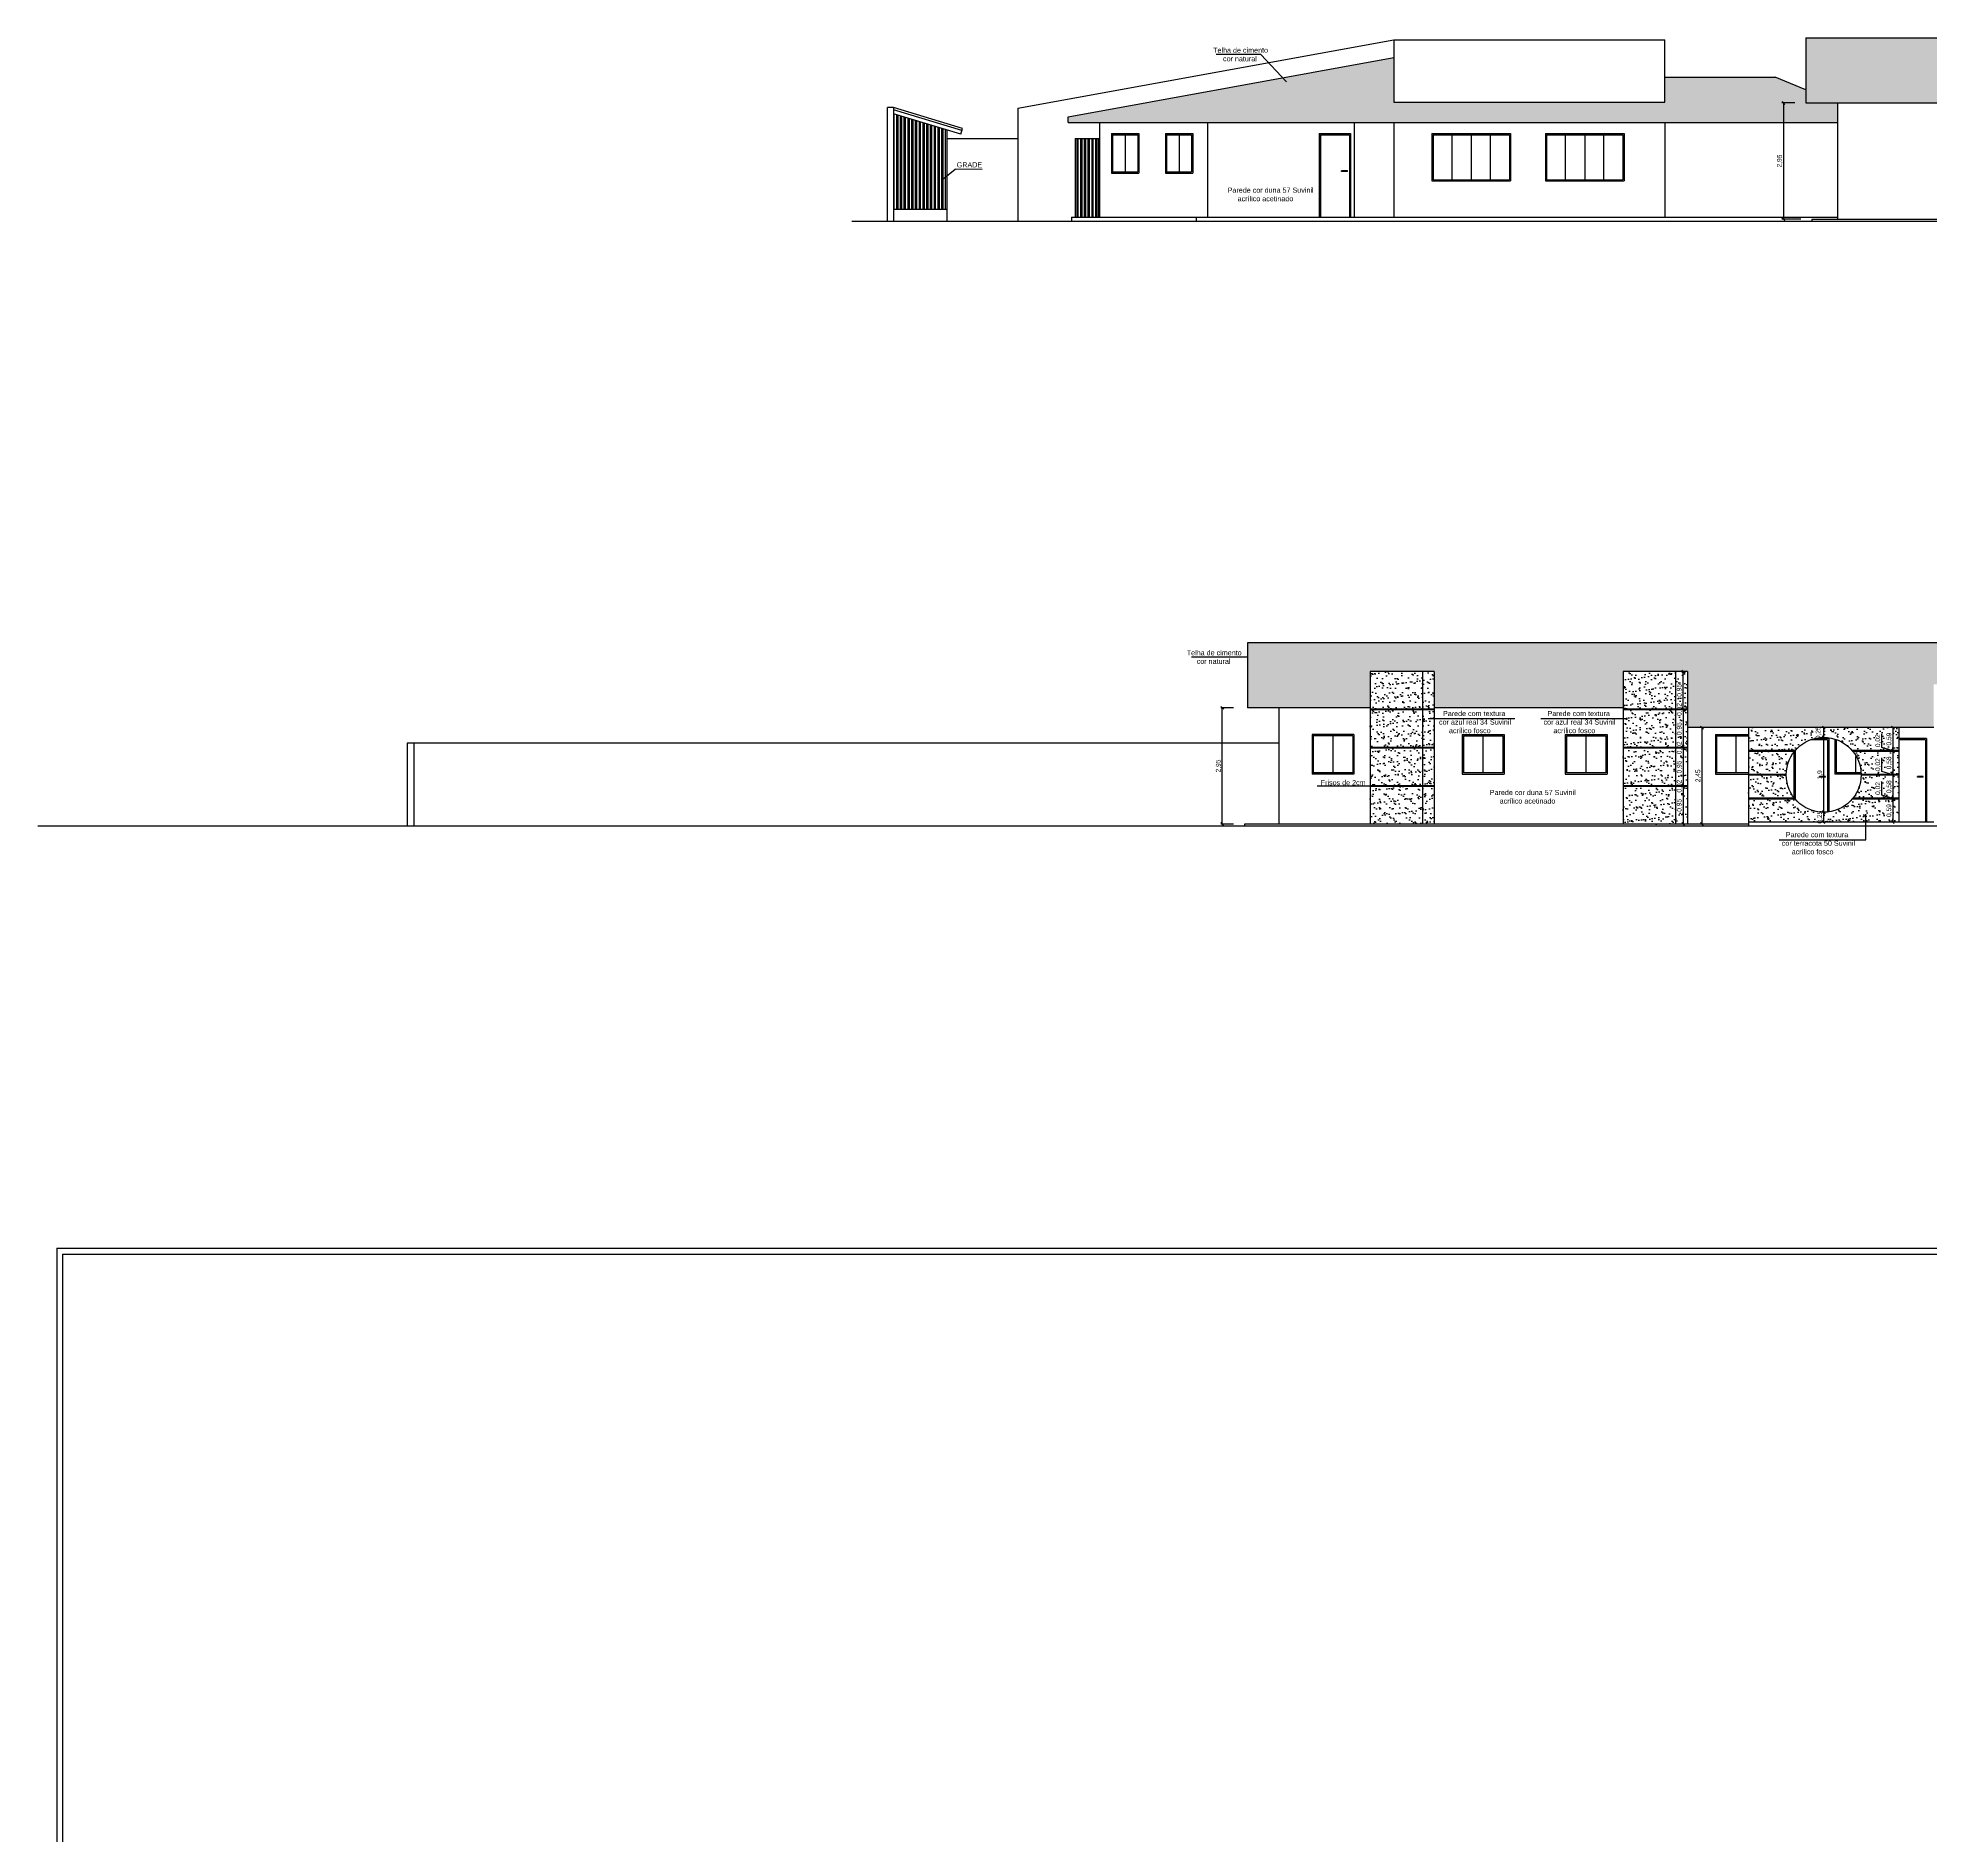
# Model space of a CAD drawing. Header units: millimetres. Extents: x 562 to 1062, y -27 to 300.
# Drawn here: x 777.01 to 825.03, y 254.88 to 300.49 of the extents above; entities that cross this region are included whole.
import ezdxf

# ---------------------------------------------------------------- set-up
doc = ezdxf.new("R2010")
doc.units = ezdxf.units.MM
doc.header["$LTSCALE"] = 0.04
doc.linetypes.add('ACAD_ISO03W100', pattern=[30, 12, -18])
for name, color, linetype in [('01', 1, 'Continuous'), ('02', 2, 'Continuous'), ('03', 3, 'Continuous'), ('05', 5, 'Continuous'), ('BAN', 11, 'Continuous'), ('TERRENO', 30, 'Continuous'), ('TRACEJADO', 7, 'ACAD_ISO03W100')]:
    doc.layers.add(name, color=color, linetype=linetype)
doc.styles.get("Standard").update_dxf_attribs({"font": 'arial.ttf'})
doc.dimstyles.new('ISO-25', dxfattribs={"dimscale": 0.03, "dimtxt": 4, "dimasz": 2.5, "dimexe": 1.25, "dimexo": 0.625, "dimtad": 1, "dimtxsty": 'Standard', "dimblk": 'OBLIQUE', "dimcen": 2.5, "dimadec": 3, "dimazin": 0, "dimtfac": 1, "dimtmove": 0, "dimatfit": 3, "dimldrblk": 'OBLIQUE', "dimfxl": 1, "dimarcsym": 0})
pattern_1 = [(37.5, (-116.701, 61.93764), (-0.008000156, 0.24470662), [0, -0.19304, 0, -0.2159, 0, -0.206375]), (7.5, (-116.701, 61.93764), (0.22476164, 0.35841255), [0, -0.10414, 0, -0.17399, 0, -0.066675]), (327.5, (-116.85722, 61.93764), (0.395496185, 0.00071859), [0, -0.0635, 0, -0.2286, 0, -0.29845]), (317.5, (-116.85722, 61.93764), (0.38177823, 0.11146466), [0, -0.03175, 0, -0.14986, 0, -0.17145])]
pattern_2 = [(125.2176, (-207.423276, 68.388973), (2.10000034906, -2.99999974996), [0.0624261, -6.1801698]), (160.71, (-207.459276, 68.439973), (5.10000155527, -1.7999959482), [0.0635688, -6.2933172]), (199.29, (-207.519276, 68.460973), (-5.10000155527, -1.7999959482), [0.0635688, -6.2933172]), (234.7824, (-207.579276, 68.439973), (-2.10000034906, -2.99999974996), [0.0624261, -6.1801698]), (270, (-207.61528, 68.38897), (0.3, -0.3), [0.03, -0.27]), (90, (-207.42328, 68.35897), (-0.3, 0.3), [0.03, -0.27]), (0, (-207.42328, 68.38297), (0.3, 0.3), [0.024, -0.276]), (0, (-207.42328, 68.35897), (0.3, 0.3), [0.024, -0.276]), (125.5377, (-207.399276, 68.397973), (-0.9000004721, 1.1999994744), [0.077421, -2.5032768]), (162.2553, (-207.444276, 68.460973), (-6.59999886937, 2.10000322881), [0.0787464, -7.7958963]), (197.7447, (-207.519276, 68.484973), (6.59999886937, 2.10000322881), [0.0787464, -7.7958963]), (234.4623, (-207.594276, 68.460973), (0.9000004721, 1.1999994744), [0.077421, -2.5032768]), (270, (-207.63928, 68.39797), (0.3, -0.3), [0.015, -0.285]), (90, (-207.39928, 68.38297), (-0.3, 0.3), [0.015, -0.285]), (0, (-207.69928, 68.38297), (0.3, 0.3), [0.06, -0.24]), (0, (-207.69928, 68.35897), (0.3, 0.3), [0.084, -0.216]), (84.8056, (-207.639276, 68.394973), (-0.2999985674, -3.000000201), [0.2650887, -3.0485196]), (95.1944, (-207.399276, 68.394973), (-0.2999985674, 3.000000201), [0.2650887, -3.0485196])]

# ---------------------------------------------------------------- blocks, each defined once
blk = doc.blocks.new('_Oblique')
at = {"layer": 'TRACEJADO', "color": 0, "lineweight": -2}
blk.add_line((-0.5, -0.5), (0.5, 0.5), dxfattribs=at)
blk = doc.blocks.new('*D497')
at = {"layer": 'BAN', "color": 0}
for p, q in [((819.216, 282.987), (819.197, 282.987)), ((819.235, 282.987), (819.235, 280.537)), ((819.216, 280.537), (819.197, 280.537))]:
    blk.add_line(p, q, dxfattribs=at)
at = {"layer": 'Defpoints', "color": 0}
for p in [(819.235, 282.987), (819.235, 280.537), (819.235, 280.537)]:
    blk.add_point(p, dxfattribs=at)
at = {"layer": 'BAN', "color": 0, "xscale": 0.075, "yscale": 0.075, "zscale": 0.075}
for p, rotation in [((819.235, 282.987), 90), ((819.235, 280.537), 270)]:
    blk.add_blockref('_Oblique', p, dxfattribs=dict(at, rotation=rotation))
at = {"layer": 'BAN', "color": 0, "insert": (819.144, 281.762), "char_height": 0.12, "attachment_point": 5, "rotation": 90}
blk.add_mtext('2,45', dxfattribs=at)
blk = doc.blocks.new('*D498')
at = {"layer": 'BAN', "color": 0, "lineweight": -2}
for p, q in [((822.308, 282.737), (822.289, 282.737)), ((822.327, 280.837), (822.327, 282.737)), ((822.344, 280.837), (822.364, 280.837))]:
    blk.add_line(p, q, dxfattribs=at)
at = {"layer": 'Defpoints', "color": 0}
for p in [(822.327, 282.737), (822.327, 282.737), (822.325, 280.837)]:
    blk.add_point(p, dxfattribs=at)
at = {"layer": 'BAN', "color": 0, "lineweight": -2, "xscale": 0.075, "yscale": 0.075, "zscale": 0.075}
for p, rotation in [((822.327, 282.737), 90), ((822.327, 280.837), 270)]:
    blk.add_blockref('_Oblique', p, dxfattribs=dict(at, rotation=rotation))
at = {"layer": 'BAN', "color": 0, "insert": (822.236, 281.787), "char_height": 0.12, "attachment_point": 5, "rotation": 90}
blk.add_mtext('1,9', dxfattribs=at)
blk = doc.blocks.new('*D499')
at = {"layer": 'BAN', "color": 0}
for p, q in [((824.063, 281.777), (824.044, 281.777)), ((824.082, 281.777), (824.082, 281.192)), ((824.063, 281.192), (824.044, 281.192))]:
    blk.add_line(p, q, dxfattribs=at)
at = {"layer": 'Defpoints', "color": 0}
for p in [(824.082, 281.777), (824.082, 281.192), (824.082, 281.192)]:
    blk.add_point(p, dxfattribs=at)
at = {"layer": 'BAN', "color": 0, "xscale": 0.075, "yscale": 0.075, "zscale": 0.075}
for p, rotation in [((824.082, 281.777), 90), ((824.082, 281.192), 270)]:
    blk.add_blockref('_Oblique', p, dxfattribs=dict(at, rotation=rotation))
at = {"layer": 'BAN', "color": 0, "insert": (823.991, 281.485), "char_height": 0.12, "attachment_point": 5, "rotation": 90}
blk.add_mtext('0,58', dxfattribs=at)
blk = doc.blocks.new('*D500')
at = {"layer": 'BAN', "color": 0}
for p, q in [((823.8, 281.267), (823.8, 281.615)), ((824.082, 281.182), (823.8, 281.267)), ((824.063, 281.192), (824.044, 281.192)), ((824.063, 281.172), (824.044, 281.172)), ((824.082, 281.192), (824.082, 281.267)), ((824.082, 281.192), (824.082, 281.172)), ((824.082, 281.192), (824.082, 281.172)), ((824.082, 281.172), (824.082, 281.097))]:
    blk.add_line(p, q, dxfattribs=at)
at = {"layer": 'Defpoints', "color": 0}
for p in [(824.082, 281.192), (824.082, 281.172), (824.082, 281.172)]:
    blk.add_point(p, dxfattribs=at)
at = {"layer": 'BAN', "color": 0, "xscale": 0.075, "yscale": 0.075, "zscale": 0.075}
for p, rotation in [((824.082, 281.192), 270), ((824.082, 281.172), 90)]:
    blk.add_blockref('_Oblique', p, dxfattribs=dict(at, rotation=rotation))
at = {"layer": 'BAN', "color": 0, "insert": (823.709, 281.441), "char_height": 0.12, "attachment_point": 5, "rotation": 90}
blk.add_mtext('0,02', dxfattribs=at)
blk = doc.blocks.new('*D501')
at = {"layer": 'BAN', "color": 0}
for p, q in [((818.743, 281.49), (818.724, 281.49)), ((818.762, 281.49), (818.762, 280.537)), ((818.743, 280.537), (818.724, 280.537))]:
    blk.add_line(p, q, dxfattribs=at)
at = {"layer": 'Defpoints', "color": 0}
for p in [(818.762, 281.49), (818.762, 280.537), (818.762, 280.537)]:
    blk.add_point(p, dxfattribs=at)
at = {"layer": 'BAN', "color": 0, "xscale": 0.075, "yscale": 0.075, "zscale": 0.075}
for p, rotation in [((818.762, 281.49), 90), ((818.762, 280.537), 270)]:
    blk.add_blockref('_Oblique', p, dxfattribs=dict(at, rotation=rotation))
at = {"layer": 'BAN', "color": 0, "insert": (818.671, 281.013), "char_height": 0.12, "attachment_point": 5, "rotation": 90}
blk.add_mtext('0,95', dxfattribs=at)
blk = doc.blocks.new('*D502')
at = {"layer": 'BAN', "color": 0}
for p, q in [((807.351, 283.487), (807.027, 283.487)), ((807.065, 280.537), (807.065, 283.487)), ((807.351, 280.537), (807.027, 280.537))]:
    blk.add_line(p, q, dxfattribs=at)
at = {"layer": 'Defpoints', "color": 0}
for p in [(807.065, 283.487), (807.37, 283.487), (807.37, 280.537)]:
    blk.add_point(p, dxfattribs=at)
at = {"layer": 'BAN', "color": 0, "xscale": 0.075, "yscale": 0.075, "zscale": 0.075}
for p, rotation in [((807.065, 283.487), 90), ((807.065, 280.537), 270)]:
    blk.add_blockref('_Oblique', p, dxfattribs=dict(at, rotation=rotation))
at = {"layer": 'BAN', "color": 0, "insert": (806.974, 282.012), "char_height": 0.12, "attachment_point": 5, "rotation": 90}
blk.add_mtext('2,95', dxfattribs=at)
blk = doc.blocks.new('*D503')
at = {"layer": 'BAN', "color": 0}
for p, q in [((822.302, 280.837), (822.363, 280.837)), ((822.31, 280.587), (822.363, 280.587)), ((822.325, 280.837), (822.325, 280.587))]:
    blk.add_line(p, q, dxfattribs=at)
at = {"layer": 'Defpoints', "color": 0}
for p in [(822.283, 280.837), (822.292, 280.587), (822.325, 280.587)]:
    blk.add_point(p, dxfattribs=at)
at = {"layer": 'BAN', "color": 0, "xscale": 0.075, "yscale": 0.075, "zscale": 0.075}
for p, rotation in [((822.325, 280.837), 90), ((822.325, 280.587), 270)]:
    blk.add_blockref('_Oblique', p, dxfattribs=dict(at, rotation=rotation))
at = {"layer": 'BAN', "color": 0, "insert": (822.234, 280.712), "char_height": 0.12, "attachment_point": 5, "rotation": 90}
blk.add_mtext('0,25', dxfattribs=at)
blk = doc.blocks.new('*D504')
at = {"layer": 'BAN', "color": 0}
for p, q in [((824.063, 281.172), (824.044, 281.172)), ((824.082, 281.172), (824.082, 280.587)), ((824.063, 280.587), (824.044, 280.587))]:
    blk.add_line(p, q, dxfattribs=at)
at = {"layer": 'Defpoints', "color": 0}
for p in [(824.082, 281.172), (824.082, 280.587), (824.082, 280.587)]:
    blk.add_point(p, dxfattribs=at)
at = {"layer": 'BAN', "color": 0, "xscale": 0.075, "yscale": 0.075, "zscale": 0.075}
for p, rotation in [((824.082, 281.172), 90), ((824.082, 280.587), 270)]:
    blk.add_blockref('_Oblique', p, dxfattribs=dict(at, rotation=rotation))
at = {"layer": 'BAN', "color": 0, "insert": (823.991, 280.88), "char_height": 0.12, "attachment_point": 5, "rotation": 90}
blk.add_mtext('0,59', dxfattribs=at)
blk = doc.blocks.new('*D505')
at = {"layer": 'BAN', "color": 0}
for p, q in [((822.308, 282.987), (822.289, 282.987)), ((822.327, 282.737), (822.327, 282.987)), ((822.308, 282.737), (822.289, 282.737))]:
    blk.add_line(p, q, dxfattribs=at)
at = {"layer": 'Defpoints', "color": 0}
for p in [(822.327, 282.987), (822.327, 282.987), (822.327, 282.737)]:
    blk.add_point(p, dxfattribs=at)
at = {"layer": 'BAN', "color": 0, "xscale": 0.075, "yscale": 0.075, "zscale": 0.075}
for p, rotation in [((822.327, 282.987), 90), ((822.327, 282.737), 270)]:
    blk.add_blockref('_Oblique', p, dxfattribs=dict(at, rotation=rotation))
at = {"layer": 'BAN', "color": 0, "insert": (822.194, 282.854), "char_height": 0.12, "attachment_point": 5, "rotation": 90}
blk.add_mtext('0,25', dxfattribs=at)
blk = doc.blocks.new('*D506')
at = {"layer": 'BAN', "color": 0}
for p, q in [((818.743, 283.435), (818.724, 283.435)), ((818.762, 283.435), (818.762, 282.482)), ((818.743, 282.482), (818.724, 282.482))]:
    blk.add_line(p, q, dxfattribs=at)
at = {"layer": 'Defpoints', "color": 0}
for p in [(818.762, 283.435), (818.762, 282.482), (818.762, 282.482)]:
    blk.add_point(p, dxfattribs=at)
at = {"layer": 'BAN', "color": 0, "xscale": 0.075, "yscale": 0.075, "zscale": 0.075}
for p, rotation in [((818.762, 283.435), 90), ((818.762, 282.482), 270)]:
    blk.add_blockref('_Oblique', p, dxfattribs=dict(at, rotation=rotation))
at = {"layer": 'BAN', "color": 0, "insert": (818.671, 282.958), "char_height": 0.12, "attachment_point": 5, "rotation": 90}
blk.add_mtext('0,95', dxfattribs=at)
blk = doc.blocks.new('*D507')
at = {"layer": 'BAN', "color": 0, "lineweight": -2}
for p, q in [((818.743, 283.435), (818.724, 283.435)), ((818.762, 283.455), (818.762, 283.53)), ((818.762, 283.435), (818.762, 283.455)), ((818.762, 283.435), (818.762, 283.36)), ((818.781, 283.455), (818.799, 283.455))]:
    blk.add_line(p, q, dxfattribs=at)
at = {"layer": 'Defpoints', "color": 0}
for p in [(818.762, 283.455), (818.762, 283.455), (818.762, 283.435)]:
    blk.add_point(p, dxfattribs=at)
at = {"layer": 'BAN', "color": 0, "lineweight": -2, "xscale": 0.075, "yscale": 0.075, "zscale": 0.075}
for p, rotation in [((818.762, 283.455), 270), ((818.762, 283.435), 90)]:
    blk.add_blockref('_Oblique', p, dxfattribs=dict(at, rotation=rotation))
at = {"layer": 'BAN', "color": 0, "insert": (818.671, 283.445), "char_height": 0.12, "attachment_point": 5, "rotation": 90}
blk.add_mtext('0,02', dxfattribs=at)
blk = doc.blocks.new('*D508')
at = {"layer": 'BAN', "color": 0}
for p, q in [((818.743, 284.407), (818.724, 284.407)), ((818.762, 283.455), (818.762, 284.407)), ((818.743, 283.455), (818.724, 283.455))]:
    blk.add_line(p, q, dxfattribs=at)
at = {"layer": 'Defpoints', "color": 0}
for p in [(818.762, 284.407), (818.762, 284.407), (818.762, 283.455)]:
    blk.add_point(p, dxfattribs=at)
at = {"layer": 'BAN', "color": 0, "xscale": 0.075, "yscale": 0.075, "zscale": 0.075}
for p, rotation in [((818.762, 284.407), 90), ((818.762, 283.455), 270)]:
    blk.add_blockref('_Oblique', p, dxfattribs=dict(at, rotation=rotation))
at = {"layer": 'BAN', "color": 0, "insert": (818.671, 283.931), "char_height": 0.12, "attachment_point": 5, "rotation": 90}
blk.add_mtext('0,95', dxfattribs=at)
blk = doc.blocks.new('*D509')
at = {"layer": 'BAN', "color": 0, "lineweight": -2}
for p, q in [((818.743, 282.462), (818.724, 282.462)), ((818.762, 282.482), (818.762, 282.557)), ((818.762, 282.482), (818.762, 282.462)), ((818.762, 282.462), (818.762, 282.387)), ((818.781, 282.482), (818.799, 282.482))]:
    blk.add_line(p, q, dxfattribs=at)
at = {"layer": 'Defpoints', "color": 0}
for p in [(818.762, 282.482), (818.762, 282.462), (818.762, 282.462)]:
    blk.add_point(p, dxfattribs=at)
at = {"layer": 'BAN', "color": 0, "lineweight": -2, "xscale": 0.075, "yscale": 0.075, "zscale": 0.075}
for p, rotation in [((818.762, 282.482), 270), ((818.762, 282.462), 90)]:
    blk.add_blockref('_Oblique', p, dxfattribs=dict(at, rotation=rotation))
at = {"layer": 'BAN', "color": 0, "insert": (818.671, 282.472), "char_height": 0.12, "attachment_point": 5, "rotation": 90}
blk.add_mtext('0,02', dxfattribs=at)
blk = doc.blocks.new('*D510')
at = {"layer": 'BAN', "color": 0}
for p, q in [((818.743, 282.462), (818.724, 282.462)), ((818.762, 282.462), (818.762, 281.51)), ((818.743, 281.51), (818.724, 281.51))]:
    blk.add_line(p, q, dxfattribs=at)
at = {"layer": 'Defpoints', "color": 0}
for p in [(818.762, 282.462), (818.762, 281.51), (818.762, 281.51)]:
    blk.add_point(p, dxfattribs=at)
at = {"layer": 'BAN', "color": 0, "xscale": 0.075, "yscale": 0.075, "zscale": 0.075}
for p, rotation in [((818.762, 282.462), 90), ((818.762, 281.51), 270)]:
    blk.add_blockref('_Oblique', p, dxfattribs=dict(at, rotation=rotation))
at = {"layer": 'BAN', "color": 0, "insert": (818.671, 281.986), "char_height": 0.12, "attachment_point": 5, "rotation": 90}
blk.add_mtext('0,95', dxfattribs=at)
blk = doc.blocks.new('*D511')
at = {"layer": 'BAN', "color": 0}
for p, q in [((818.743, 281.51), (818.724, 281.51)), ((818.743, 281.49), (818.724, 281.49)), ((818.762, 281.51), (818.762, 281.585)), ((818.762, 281.51), (818.762, 281.49)), ((818.762, 281.49), (818.762, 281.415))]:
    blk.add_line(p, q, dxfattribs=at)
at = {"layer": 'Defpoints', "color": 0}
for p in [(818.762, 281.51), (818.762, 281.49), (818.762, 281.49)]:
    blk.add_point(p, dxfattribs=at)
at = {"layer": 'BAN', "color": 0, "xscale": 0.075, "yscale": 0.075, "zscale": 0.075}
for p, rotation in [((818.762, 281.51), 270), ((818.762, 281.49), 90)]:
    blk.add_blockref('_Oblique', p, dxfattribs=dict(at, rotation=rotation))
at = {"layer": 'BAN', "color": 0, "insert": (818.671, 281.5), "char_height": 0.12, "attachment_point": 5, "rotation": 90}
blk.add_mtext('0,02', dxfattribs=at)
blk = doc.blocks.new('*D512')
at = {"layer": 'BAN', "color": 0, "lineweight": -2}
for p, q in [((824.063, 282.987), (824.044, 282.987)), ((824.082, 282.987), (824.082, 282.402)), ((824.063, 282.402), (824.044, 282.402))]:
    blk.add_line(p, q, dxfattribs=at)
at = {"layer": 'Defpoints', "color": 0}
for p in [(824.082, 282.987), (824.082, 282.402), (824.082, 282.402)]:
    blk.add_point(p, dxfattribs=at)
at = {"layer": 'BAN', "color": 0, "lineweight": -2, "xscale": 0.075, "yscale": 0.075, "zscale": 0.075}
for p, rotation in [((824.082, 282.987), 90), ((824.082, 282.402), 270)]:
    blk.add_blockref('_Oblique', p, dxfattribs=dict(at, rotation=rotation))
at = {"layer": 'BAN', "color": 0, "insert": (823.991, 282.695), "char_height": 0.12, "attachment_point": 5, "rotation": 90}
blk.add_mtext('0,59', dxfattribs=at)
blk = doc.blocks.new('*D513')
at = {"layer": 'BAN', "color": 0}
for p, q in [((823.8, 282.477), (823.8, 282.825)), ((824.082, 282.392), (823.8, 282.477)), ((824.063, 282.402), (824.044, 282.402)), ((824.063, 282.382), (824.044, 282.382)), ((824.082, 282.402), (824.082, 282.477)), ((824.082, 282.402), (824.082, 282.382)), ((824.082, 282.402), (824.082, 282.382)), ((824.082, 282.382), (824.082, 282.307))]:
    blk.add_line(p, q, dxfattribs=at)
at = {"layer": 'Defpoints', "color": 0}
for p in [(824.082, 282.402), (824.082, 282.382), (824.082, 282.382)]:
    blk.add_point(p, dxfattribs=at)
at = {"layer": 'BAN', "color": 0, "xscale": 0.075, "yscale": 0.075, "zscale": 0.075}
for p, rotation in [((824.082, 282.402), 270), ((824.082, 282.382), 90)]:
    blk.add_blockref('_Oblique', p, dxfattribs=dict(at, rotation=rotation))
at = {"layer": 'BAN', "color": 0, "insert": (823.709, 282.651), "char_height": 0.12, "attachment_point": 5, "rotation": 90}
blk.add_mtext('0,02', dxfattribs=at)
blk = doc.blocks.new('*D514')
at = {"layer": 'BAN', "color": 0}
for p, q in [((824.212, 282.382), (824.044, 282.382)), ((824.082, 282.382), (824.082, 281.797)), ((824.063, 281.797), (824.044, 281.797))]:
    blk.add_line(p, q, dxfattribs=at)
at = {"layer": 'Defpoints', "color": 0}
for p in [(824.231, 282.382), (824.082, 281.797), (824.082, 281.797)]:
    blk.add_point(p, dxfattribs=at)
at = {"layer": 'BAN', "color": 0, "xscale": 0.075, "yscale": 0.075, "zscale": 0.075}
for p, rotation in [((824.082, 282.382), 90), ((824.082, 281.797), 270)]:
    blk.add_blockref('_Oblique', p, dxfattribs=dict(at, rotation=rotation))
at = {"layer": 'BAN', "color": 0, "insert": (823.991, 282.09), "char_height": 0.12, "attachment_point": 5, "rotation": 90}
blk.add_mtext('0,58', dxfattribs=at)
blk = doc.blocks.new('*D515')
at = {"layer": 'BAN', "color": 0}
for p, q in [((823.8, 281.872), (823.8, 282.22)), ((824.082, 281.787), (823.8, 281.872)), ((824.082, 281.797), (824.082, 281.872)), ((824.063, 281.797), (824.044, 281.797)), ((824.063, 281.777), (824.044, 281.777)), ((824.082, 281.797), (824.082, 281.777)), ((824.082, 281.797), (824.082, 281.777)), ((824.082, 281.777), (824.082, 281.702))]:
    blk.add_line(p, q, dxfattribs=at)
at = {"layer": 'Defpoints', "color": 0}
for p in [(824.082, 281.797), (824.082, 281.777), (824.082, 281.777)]:
    blk.add_point(p, dxfattribs=at)
at = {"layer": 'BAN', "color": 0, "xscale": 0.075, "yscale": 0.075, "zscale": 0.075}
for p, rotation in [((824.082, 281.797), 270), ((824.082, 281.777), 90)]:
    blk.add_blockref('_Oblique', p, dxfattribs=dict(at, rotation=rotation))
at = {"layer": 'BAN', "color": 0, "insert": (823.709, 282.046), "char_height": 0.12, "attachment_point": 5, "rotation": 90}
blk.add_mtext('0,02', dxfattribs=at)
blk = doc.blocks.new('*D516')
at = {"layer": 'BAN', "color": 0}
for p, q in [((821.595, 298.836), (821.267, 298.836)), ((821.304, 298.836), (821.304, 295.886)), ((821.745, 295.886), (821.267, 295.886))]:
    blk.add_line(p, q, dxfattribs=at)
at = {"layer": 'Defpoints', "color": 0}
for p in [(821.614, 298.836), (821.304, 295.886), (821.764, 295.886)]:
    blk.add_point(p, dxfattribs=at)
at = {"layer": 'BAN', "color": 0, "xscale": 0.075, "yscale": 0.075, "zscale": 0.075}
for p, rotation in [((821.304, 298.836), 90), ((821.304, 295.886), 270)]:
    blk.add_blockref('_Oblique', p, dxfattribs=dict(at, rotation=rotation))
at = {"layer": 'BAN', "color": 0, "insert": (821.213, 297.361), "char_height": 0.12, "attachment_point": 5, "rotation": 90}
blk.add_mtext('2,95', dxfattribs=at)

msp = doc.modelspace()

# ---------------------------------------------------------------- hatches: boundary and pattern name
at = {"layer": '01'}
h = msp.add_hatch(dxfattribs=at)
h.set_pattern_fill('TELHA2', color=256, scale=0.3, style=0)
h.set_pattern_definition(pattern_2)
h.paths.add_polyline_path([(811.418, 298.856), (811.418, 299.986), (803.152, 298.486), (803.152, 298.336), (822.673, 298.336), (822.673, 298.836), (821.873, 298.836), (821.873, 299.17), (821.093, 299.486), (818.293, 299.486), (818.293, 298.856)])
h = msp.add_hatch(dxfattribs=at)
h.set_pattern_fill('ANSI32', color=256, scale=0.01, angle=45, style=0)
h.set_pattern_definition([(90, (-207.69928, 81.30699), (-0.09525, 7e-18), []), (90, (-207.66753, 81.33874), (-0.09525, 7e-18), [])])
h.paths.add_polyline_path([(798.723, 296.136), (800.073, 296.136), (800.073, 298.151), (798.723, 298.56)])
h = msp.add_hatch(dxfattribs=at)
h.set_pattern_fill('ANSI32', color=256, scale=0.01, angle=45, style=0)
h.set_pattern_definition([(90, (-207.69928, 48.46098), (-0.09525, 7e-18), []), (90, (-207.66753, 48.49273), (-0.09525, 7e-18), [])])
h.paths.add_polyline_path([(803.926, 297.936), (803.33, 297.936), (803.33, 295.936), (803.926, 295.936)])
h = msp.add_hatch(dxfattribs=at)
h.set_pattern_fill('TELHA2', color=256, scale=0.3, style=0)
h.set_pattern_definition([(125.2176, (-116.425008, 61.96764), (2.10000034906, -2.99999974996), [0.0624261, -6.1801698]), (160.71, (-116.461008, 62.01864), (5.10000155527, -1.7999959482), [0.0635688, -6.2933172]), (199.29, (-116.521008, 62.03964), (-5.10000155527, -1.7999959482), [0.0635688, -6.2933172]), (234.7824, (-116.581008, 62.01864), (-2.10000034906, -2.99999974996), [0.0624261, -6.1801698]), (270, (-116.617, 61.96764), (0.3, -0.3), [0.03, -0.27]), (90, (-116.425, 61.93764), (-0.3, 0.3), [0.03, -0.27]), (0, (-116.425, 61.96164), (0.3, 0.3), [0.024, -0.276]), (0, (-116.425, 61.93764), (0.3, 0.3), [0.024, -0.276]), (125.5377, (-116.401008, 61.97664), (-0.900000472, 1.1999994744), [0.077421, -2.5032768]), (162.2553, (-116.446008, 62.03964), (-6.59999886937, 2.10000322881), [0.0787464, -7.7958963]), (197.7447, (-116.521008, 62.06364), (6.59999886937, 2.10000322881), [0.0787464, -7.7958963]), (234.4623, (-116.596008, 62.03964), (0.900000472, 1.1999994744), [0.077421, -2.5032768]), (270, (-116.641, 61.97664), (0.3, -0.3), [0.015, -0.285]), (90, (-116.401, 61.96164), (-0.3, 0.3), [0.015, -0.285]), (0, (-116.701, 61.96164), (0.3, 0.3), [0.06, -0.24]), (0, (-116.701, 61.93764), (0.3, 0.3), [0.084, -0.216]), (84.8056, (-116.641008, 61.97364), (-0.2999985674, -3.000000201), [0.2650887, -3.0485196]), (95.1944, (-116.401008, 61.97364), (-0.2999985674, 3.000000201), [0.2650887, -3.0485196])])
h.paths.add_polyline_path([(827.135, 285.087), (834.619, 285.087), (834.619, 285.137), (807.704, 285.137), (807.704, 283.487), (810.815, 283.487), (810.815, 284.407), (812.446, 284.407), (812.446, 283.487), (817.238, 283.487), (817.238, 284.407), (818.869, 284.407), (818.869, 282.987), (825.118, 282.987), (825.118, 284.087), (827.135, 284.087)])
h.paths.add_polyline_path([(822.092, 282.667), (822.092, 283.04), (822.296, 283.04), (822.296, 282.667)], flags=9)
h = msp.add_hatch(dxfattribs=at)
h.set_pattern_fill('AR-SAND', color=256, scale=0.005, style=0)
h.set_pattern_definition(pattern_1)
h.paths.add_polyline_path([(812.144, 284.407), (810.815, 284.407), (810.815, 283.455), (812.144, 283.455)])
h.paths.add_polyline_path([(812.446, 284.407), (812.144, 284.407), (812.144, 283.455), (812.446, 283.455)])
h.paths.add_polyline_path([(812.144, 283.435), (810.815, 283.435), (810.815, 282.482), (812.144, 282.482)])
h.paths.add_polyline_path([(812.446, 283.435), (812.144, 283.435), (812.144, 282.482), (812.446, 282.482)])
h.paths.add_polyline_path([(812.144, 282.462), (810.815, 282.462), (810.815, 281.51), (812.144, 281.51)])
h.paths.add_polyline_path([(812.446, 282.462), (812.144, 282.462), (812.144, 281.51), (812.446, 281.51)])
h.paths.add_polyline_path([(812.144, 281.49), (810.815, 281.49), (810.815, 280.537), (812.144, 280.537)])
h.paths.add_polyline_path([(812.446, 281.49), (812.144, 281.49), (812.144, 280.537), (812.446, 280.537)])
h = msp.add_hatch(dxfattribs=at)
h.set_pattern_fill('AR-SAND', color=256, scale=0.005, style=0)
h.set_pattern_definition(pattern_1)
h.paths.add_polyline_path([(818.567, 284.407), (817.238, 284.407), (817.238, 283.455), (818.567, 283.455)])
h.paths.add_polyline_path([(818.869, 284.407), (818.567, 284.407), (818.567, 283.455), (818.869, 283.455)])
h.paths.add_polyline_path([(818.567, 283.435), (817.238, 283.435), (817.238, 282.482), (818.567, 282.482)])
h.paths.add_polyline_path([(818.869, 283.435), (818.567, 283.435), (818.567, 282.482), (818.869, 282.482)])
h.paths.add_polyline_path([(818.567, 282.462), (817.238, 282.462), (817.238, 281.51), (818.567, 281.51)])
h.paths.add_polyline_path([(818.869, 282.462), (818.567, 282.462), (818.567, 281.51), (818.869, 281.51)])
h.paths.add_polyline_path([(818.567, 281.49), (817.238, 281.49), (817.238, 280.537), (818.567, 280.537)])
h.paths.add_polyline_path([(818.869, 281.49), (818.567, 281.49), (818.567, 280.537), (818.869, 280.537)])
h.paths.add_polyline_path([(818.569, 283.259), (818.569, 283.63), (818.773, 283.63), (818.773, 283.259)], flags=9)
h.paths.add_polyline_path([(818.569, 283.745), (818.569, 284.117), (818.773, 284.117), (818.773, 283.745)], flags=24)
h.paths.add_polyline_path([(818.569, 282.772), (818.569, 283.145), (818.773, 283.145), (818.773, 282.772)], flags=24)
h.paths.add_polyline_path([(818.569, 282.287), (818.569, 282.657), (818.773, 282.657), (818.773, 282.287)], flags=9)
h.paths.add_polyline_path([(818.569, 281.8), (818.569, 282.172), (818.773, 282.172), (818.773, 281.8)], flags=24)
h.paths.add_polyline_path([(818.569, 281.314), (818.569, 281.685), (818.773, 281.685), (818.773, 281.314)], flags=9)
h.paths.add_polyline_path([(818.569, 280.827), (818.569, 281.2), (818.773, 281.2), (818.773, 280.827)], flags=24)
at = {"layer": '02'}
h = msp.add_hatch(dxfattribs=at)
h.set_pattern_fill('AR-SAND', color=256, scale=0.005, style=0)
h.set_pattern_definition(pattern_1)
h.paths.add_polyline_path([(821.602, 282.402, -0.462663), (823.05, 282.402), (824.231, 282.402), (824.231, 282.987), (820.421, 282.987), (820.421, 282.402)])
h.paths.add_polyline_path([(820.421, 282.382), (820.421, 281.797), (821.376, 281.797, -0.168131), (821.585, 282.382)])
h.paths.add_polyline_path([(821.585, 281.192, -0.168131), (821.376, 281.777), (820.421, 281.777), (820.421, 281.192)])
h.paths.add_polyline_path([(824.231, 280.587), (824.231, 281.172), (823.05, 281.172, -0.462663), (821.602, 281.172), (820.421, 281.172), (820.421, 280.587)])
h.paths.add_polyline_path([(824.231, 281.192), (824.231, 281.777), (823.276, 281.777, -0.168131), (823.067, 281.192)])
h.paths.add_polyline_path([(823.276, 281.797), (824.231, 281.797), (824.231, 282.382), (823.067, 282.382, -0.168131)])
h.paths.add_polyline_path([(822.092, 282.667), (822.092, 283.04), (822.296, 283.04), (822.296, 282.667)], flags=9)
h.paths.add_polyline_path([(823.889, 282.509), (823.889, 282.881), (824.093, 282.881), (824.093, 282.509)], flags=24)
h.paths.add_polyline_path([(823.607, 282.465), (823.607, 282.836), (823.811, 282.836), (823.811, 282.465)], flags=24)
h.paths.add_polyline_path([(822.132, 280.525), (822.132, 280.898), (822.337, 280.898), (822.337, 280.525)], flags=9)
h.paths.add_polyline_path([(823.889, 280.694), (823.889, 281.066), (824.093, 281.066), (824.093, 280.694)], flags=24)
h.paths.add_polyline_path([(823.889, 281.299), (823.889, 281.671), (824.093, 281.671), (824.093, 281.299)], flags=24)
h.paths.add_polyline_path([(823.607, 281.255), (823.607, 281.626), (823.811, 281.626), (823.811, 281.255)], flags=24)
h.paths.add_polyline_path([(823.889, 281.904), (823.889, 282.276), (824.093, 282.276), (824.093, 281.904)], flags=24)
h.paths.add_polyline_path([(823.607, 281.86), (823.607, 282.231), (823.811, 282.231), (823.811, 281.86)], flags=24)
at = {"layer": '03'}
h = msp.add_hatch(dxfattribs=at)
h.set_pattern_fill('TELHA2', color=256, scale=0.3, style=0)
h.set_pattern_definition(pattern_2)
h.paths.add_polyline_path([(840.123, 298.836), (840.123, 299.756), (841.623, 299.756), (841.623, 298.836), (847.373, 298.836), (847.373, 299.756), (848.873, 299.756), (848.873, 298.836), (852.623, 298.836), (852.623, 300.486), (821.873, 300.486), (821.873, 298.836), (832.873, 298.836), (832.873, 299.756), (834.373, 299.756), (834.373, 298.836)])

# ---------------------------------------------------------------- linework, layer by layer
at = {"layer": '01'}
for p, q in [((801.882, 298.706), (811.418, 300.436)), ((811.418, 300.436), (818.293, 300.436)), ((811.418, 300.436), (811.418, 298.856)), ((818.293, 298.856), (818.293, 300.436)), ((803.152, 298.486), (811.418, 299.986)), ((818.293, 299.486), (821.093, 299.486)), ((821.873, 299.17), (821.093, 299.486)), ((800.473, 298.186), (798.723, 298.716)), ((800.459, 298.139), (798.723, 298.664)), ((801.882, 298.706), (801.882, 295.836)), ((811.418, 298.856), (818.293, 298.856)), ((800.43, 298.043), (798.723, 298.56)), ((800.43, 298.043), (800.473, 298.186)), ((803.152, 298.336), (803.152, 298.486)), ((803.152, 298.336), (822.673, 298.336)), ((803.952, 298.336), (803.952, 295.936)), ((806.689, 298.336), (806.689, 295.956)), ((810.41, 298.336), (810.41, 295.956)), ((811.418, 298.336), (811.418, 295.956)), ((818.293, 298.336), (818.293, 295.956)), ((800.073, 298.151), (800.073, 295.836)), ((800.073, 297.936), (801.882, 297.936)), ((803.33, 297.936), (803.952, 297.936)), ((803.33, 297.936), (803.33, 295.936)), ((803.926, 297.936), (803.926, 295.936)), ((804.254, 298.056), (804.254, 297.056)), ((804.254, 298.056), (804.949, 298.056)), ((804.284, 298.026), (804.919, 298.026)), ((804.284, 298.026), (804.284, 297.086)), ((804.602, 298.026), (804.602, 297.086)), ((804.919, 298.026), (804.919, 297.086)), ((804.949, 298.056), (804.949, 297.056)), ((805.622, 298.056), (805.622, 297.056)), ((805.622, 298.056), (806.318, 298.056)), ((805.652, 298.026), (805.652, 297.086)), ((805.652, 298.026), (806.288, 298.026)), ((805.97, 298.026), (805.97, 297.086)), ((806.288, 298.026), (806.288, 297.086)), ((806.318, 298.056), (806.318, 297.056)), ((809.524, 298.056), (810.321, 298.056)), ((809.524, 298.056), (809.524, 295.956)), ((809.554, 298.026), (810.291, 298.026)), ((809.554, 298.026), (809.554, 295.956)), ((810.291, 298.026), (810.291, 295.956)), ((810.321, 298.056), (810.321, 295.956)), ((812.383, 298.056), (814.383, 298.056)), ((812.383, 298.056), (812.383, 296.856)), ((812.413, 298.026), (814.353, 298.026)), ((812.413, 298.026), (812.413, 296.886)), ((812.898, 296.886), (812.898, 298.026)), ((813.383, 298.026), (813.383, 296.886)), ((813.868, 296.886), (813.868, 298.026)), ((814.353, 298.026), (814.353, 296.886)), ((814.383, 298.056), (814.383, 296.856)), ((815.263, 298.056), (815.263, 296.856)), ((815.263, 298.056), (817.263, 298.056)), ((815.293, 298.026), (817.233, 298.026)), ((815.293, 298.026), (815.293, 296.886)), ((815.778, 296.886), (815.778, 298.026)), ((816.263, 298.026), (816.263, 296.886)), ((816.748, 296.886), (816.748, 298.026)), ((817.233, 298.026), (817.233, 296.886)), ((817.263, 298.056), (817.263, 296.856)), ((804.254, 297.056), (804.949, 297.056)), ((804.284, 297.086), (804.919, 297.086)), ((805.622, 297.056), (806.318, 297.056)), ((805.652, 297.086), (806.288, 297.086)), ((810.091, 297.096), (810.091, 297.111)), ((810.241, 297.111), (810.091, 297.111)), ((810.241, 297.096), (810.091, 297.096)), ((810.241, 297.096), (810.241, 297.111)), ((812.383, 296.856), (814.383, 296.856)), ((812.413, 296.886), (813.383, 296.886)), ((813.383, 296.886), (814.353, 296.886)), ((815.263, 296.856), (817.263, 296.856)), ((815.293, 296.886), (817.233, 296.886)), ((798.723, 296.136), (800.073, 296.136)), ((803.243, 295.936), (822.673, 295.936)), ((803.243, 295.936), (803.243, 295.836)), ((806.403, 295.936), (806.403, 295.836)), ((834.619, 285.137), (807.704, 285.137)), ((807.704, 285.137), (807.704, 283.487)), ((810.815, 284.407), (810.815, 280.537)), ((812.446, 284.407), (810.815, 284.407)), ((812.144, 284.407), (812.144, 280.537)), ((812.446, 284.407), (812.446, 280.537)), ((817.238, 284.407), (817.238, 280.537)), ((818.869, 284.407), (817.238, 284.407)), ((818.567, 284.407), (818.567, 280.537)), ((818.869, 284.407), (818.869, 280.537)), ((810.815, 283.487), (807.704, 283.487)), ((808.504, 283.487), (808.504, 280.537)), ((812.446, 283.455), (810.815, 283.455)), ((812.446, 283.435), (810.815, 283.435)), ((817.238, 283.487), (812.446, 283.487)), ((818.869, 283.455), (817.238, 283.455)), ((818.869, 283.435), (817.238, 283.435)), ((825.118, 282.987), (818.869, 282.987)), ((809.345, 282.807), (809.345, 281.807)), ((810.408, 282.807), (809.345, 282.807)), ((809.375, 282.777), (809.375, 281.837)), ((810.378, 282.777), (809.375, 282.777)), ((809.877, 281.837), (809.877, 282.777)), ((810.378, 282.777), (810.378, 281.837)), ((810.408, 282.807), (810.408, 281.807)), ((812.446, 282.482), (810.815, 282.482)), ((812.446, 282.462), (810.815, 282.462)), ((813.155, 282.807), (814.218, 282.807)), ((813.155, 282.807), (813.155, 281.807)), ((813.185, 282.777), (814.188, 282.777)), ((813.185, 282.777), (813.185, 281.837)), ((813.686, 281.837), (813.686, 282.777)), ((814.188, 282.777), (814.188, 281.837)), ((814.218, 282.807), (814.218, 281.807)), ((815.768, 282.807), (816.831, 282.807)), ((815.768, 282.807), (815.768, 281.807)), ((815.798, 282.777), (816.801, 282.777)), ((815.798, 282.777), (815.798, 281.837)), ((816.299, 281.837), (816.299, 282.777)), ((816.801, 282.777), (816.801, 281.837)), ((816.831, 282.807), (816.831, 281.807)), ((818.869, 282.482), (817.238, 282.482)), ((818.869, 282.462), (817.238, 282.462)), ((819.577, 282.807), (819.577, 281.807)), ((819.577, 282.807), (820.421, 282.807)), ((819.607, 282.777), (819.607, 281.837)), ((819.607, 282.777), (820.421, 282.777)), ((820.109, 281.837), (820.109, 282.777)), ((821.602, 282.402), (820.421, 282.402)), ((821.585, 282.382), (820.421, 282.382)), ((821.571, 282.363), (821.571, 281.211)), ((821.601, 282.4), (821.601, 281.174)), ((822.426, 282.677), (821.994, 282.677)), ((822.456, 282.707), (822.089, 282.707)), ((822.426, 282.677), (822.426, 280.842)), ((822.456, 282.707), (822.456, 280.846)), ((822.611, 282.673), (822.611, 281.807)), ((822.641, 282.663), (822.641, 281.837)), ((824.231, 282.402), (823.05, 282.402)), ((824.231, 282.382), (823.067, 282.382)), ((824.937, 282.707), (824.231, 282.707)), ((824.907, 282.677), (824.231, 282.677)), ((824.907, 282.677), (824.907, 280.587)), ((824.937, 282.707), (824.937, 280.587)), ((823.143, 281.837), (823.143, 282.252)), ((810.408, 281.807), (809.345, 281.807)), ((810.378, 281.837), (809.375, 281.837)), ((812.446, 281.51), (810.815, 281.51)), ((812.446, 281.49), (810.815, 281.49)), ((813.155, 281.807), (814.218, 281.807)), ((814.188, 281.837), (813.185, 281.837)), ((815.768, 281.807), (816.831, 281.807)), ((816.801, 281.837), (815.798, 281.837)), ((818.869, 281.51), (817.238, 281.51)), ((818.869, 281.49), (817.238, 281.49)), ((819.577, 281.807), (820.421, 281.807)), ((820.421, 281.837), (819.607, 281.837)), ((821.376, 281.797), (820.421, 281.797)), ((821.376, 281.777), (820.421, 281.777)), ((822.223, 281.727), (822.223, 281.742)), ((822.373, 281.742), (822.223, 281.742)), ((822.373, 281.727), (822.223, 281.727)), ((822.373, 281.727), (822.373, 281.742)), ((823.275, 281.807), (822.611, 281.807)), ((823.273, 281.837), (822.641, 281.837)), ((824.231, 281.797), (823.276, 281.797)), ((824.231, 281.777), (823.276, 281.777)), ((824.853, 281.742), (824.703, 281.742)), ((824.703, 281.727), (824.703, 281.742)), ((824.853, 281.727), (824.703, 281.727)), ((824.853, 281.727), (824.853, 281.742)), ((821.585, 281.192), (820.421, 281.192)), ((821.602, 281.172), (820.421, 281.172)), ((824.231, 281.172), (823.05, 281.172)), ((824.231, 281.192), (823.067, 281.192)), ((820.421, 280.537), (807.626, 280.537)), ((807.626, 280.537), (807.626, 280.487)), ((825.118, 280.587), (820.421, 280.587)), ((820.421, 280.587), (820.421, 280.487))]:
    msp.add_line(p, q, dxfattribs=at)
at = {"layer": '02'}
for p, q in [((808.048, 300.062), (806.914, 300.062)), ((808.699, 299.373), (808.048, 300.062)), ((822.673, 298.836), (822.673, 295.886)), ((799.982, 296.912), (800.291, 297.153)), ((800.971, 297.15), (800.291, 297.153)), ((822.023, 295.886), (822.023, 295.836)), ((807.704, 284.774), (806.282, 284.774)), ((812.289, 283.215), (814.489, 283.215)), ((815.149, 283.215), (817.349, 283.215)), ((820.421, 282.987), (820.421, 280.587)), ((824.231, 282.987), (824.231, 280.587)), ((810.864, 281.502), (809.473, 281.502)), ((823.394, 280.141), (823.394, 280.785)), ((821.194, 280.141), (823.394, 280.141))]:
    msp.add_line(p, q, dxfattribs=at)
msp.add_circle((822.326, 281.787), 0.95, dxfattribs=at)
at = {"layer": '03'}
for p, q in [((821.873, 300.486), (852.623, 300.486)), ((821.873, 300.486), (821.873, 298.836)), ((821.873, 298.836), (832.873, 298.836)), ((822.023, 295.886), (832.223, 295.886)), ((786.38, 282.587), (786.38, 280.487)), ((808.504, 282.587), (786.38, 282.587)), ((786.549, 282.587), (786.549, 280.487))]:
    msp.add_line(p, q, dxfattribs=at)
at = {"layer": '05'}
for p, q in [((798.573, 295.836), (798.573, 298.716)), ((798.723, 298.716), (798.573, 298.716)), ((798.723, 298.716), (798.723, 295.836)), ((797.667, 295.836), (854.514, 295.836)), ((869.737, 280.487), (777.012, 280.487)), ((777.49, 269.776), (777.49, 239.765)), ((777.64, 269.626), (777.64, 239.765))]:
    msp.add_line(p, q, dxfattribs=at)
at = {"layer": 'TERRENO'}
for p, q in [((777.49, 269.776), (832.49, 269.776)), ((777.64, 269.626), (832.34, 269.626))]:
    msp.add_line(p, q, dxfattribs=at)

# ---------------------------------------------------------------- texts
at = {"layer": '03', "char_height": 0.13, "attachment_point": 1}
for s, insert in [('Telha de cimento\\P     cor natural', (806.833, 300.238)), ('GRADE', (800.327, 297.329)), ('Parede cor duna 57 Suvinil\\P     acrílico acetinado', (807.202, 296.687)), ('Telha de cimento\\P     cor natural', (806.164, 284.949)), ('  Parede com textura\\Pcor azul real 34 Suvinil\\P     acrílico fosco', (812.565, 283.407)), ('  Parede com textura\\Pcor azul real 34 Suvinil\\P     acrílico fosco', (815.217, 283.407)), ('Frisos de 2cm', (809.563, 281.654)), ('Parede cor duna 57 Suvinil\\P     acrílico acetinado', (813.853, 281.404)), ('  Parede com textura\\Pcor terracota 50 Suvinil\\P     acrílico fosco', (821.263, 280.333))]:
    msp.add_mtext(s, dxfattribs=dict(at, insert=insert))

# ---------------------------------------------------------------- dimensions: what is measured, and where the dimension line sits
at = {"layer": 'BAN'}
for base, p1, p2, picture, middle in [((821.304, 295.886), (821.614, 298.836), (821.764, 295.886), '*D516', (821.213, 297.361)), ((818.762, 284.407), (818.762, 283.455), (818.762, 284.407), '*D508', (818.671, 283.931)), ((807.065, 283.487), (807.37, 280.537), (807.37, 283.487), '*D502', (806.974, 282.012)), ((818.762, 282.482), (818.762, 283.435), (818.762, 282.482), '*D506', (818.671, 282.958)), ((819.235, 280.537), (819.235, 282.987), (819.235, 280.537), '*D497', (819.144, 281.762)), ((824.082, 282.382), (824.082, 282.402), (824.082, 282.382), '*D513', (823.709, 282.495)), ((818.762, 281.51), (818.762, 282.462), (818.762, 281.51), '*D510', (818.671, 281.986)), ((824.081639773, 281.797077062), (824.230643186, 282.382077062), (824.081639773, 281.797077062), '*D514', (823.990775176, 282.089577062)), ((824.082, 281.777), (824.082, 281.797), (824.082, 281.777), '*D515', (823.709, 281.89)), ((818.762, 280.537), (818.762, 281.49), (818.762, 280.537), '*D501', (818.671, 281.013)), ((824.082, 281.172), (824.082, 281.192), (824.082, 281.172), '*D500', (823.709, 281.285)), ((824.081639773, 281.192077062), (824.081639773, 281.777077062), (824.081639773, 281.192077062), '*D499', (823.990775176, 281.484577062)), ((824.081639773, 280.587077062), (824.081639773, 281.172077062), (824.081639773, 280.587077062), '*D504', (823.990775176, 280.879577062))]:
    dim = msp.add_linear_dim(base=base, p1=p1, p2=p2, angle=90, dimstyle='ISO-25', override={"dimtmove": 1}, dxfattribs=at)
    dim.commit()
    dim.dimension.update_dxf_attribs({"geometry": picture, "text_midpoint": middle})
for base, p1, p2, picture, middle in [((818.762, 283.455), (818.762, 283.435), (818.762, 283.455), '*D507', (818.762, 283.445)), ((818.762, 282.462), (818.762, 282.482), (818.762, 282.462), '*D509', (818.762, 282.472))]:
    dim = msp.add_linear_dim(base=base, p1=p1, p2=p2, angle=90, dimstyle='ISO-25', dxfattribs=at)
    dim.commit()
    dim.dimension.update_dxf_attribs({"geometry": picture, "text_midpoint": middle, "dimtype": 160})
for base, p1, p2, picture, middle in [((822.327, 282.987), (822.327, 282.737), (822.327, 282.987), '*D505', (822.285, 282.854)), ((818.762, 281.49), (818.762, 281.51), (818.762, 281.49), '*D511', (818.762, 281.5)), ((822.325, 280.587), (822.283, 280.837), (822.292, 280.587), '*D503', (822.325, 280.712))]:
    dim = msp.add_linear_dim(base=base, p1=p1, p2=p2, angle=90, dimstyle='ISO-25', override={"dimtmove": 1}, dxfattribs=at)
    dim.commit()
    dim.dimension.update_dxf_attribs({"geometry": picture, "text_midpoint": middle, "dimtype": 160})
for base, p1, p2, picture, middle in [((824.081639773, 282.402077062), (824.081639773, 282.987077062), (824.081639773, 282.402077062), '*D512', (823.990775176, 282.694577062)), ((822.327, 282.737), (822.325, 280.837), (822.327, 282.737), '*D498', (822.236, 281.787))]:
    dim = msp.add_linear_dim(base=base, p1=p1, p2=p2, angle=90, dimstyle='ISO-25', dxfattribs=at)
    dim.commit()
    dim.dimension.update_dxf_attribs({"geometry": picture, "text_midpoint": middle})

doc.saveas('drawing.dxf')
